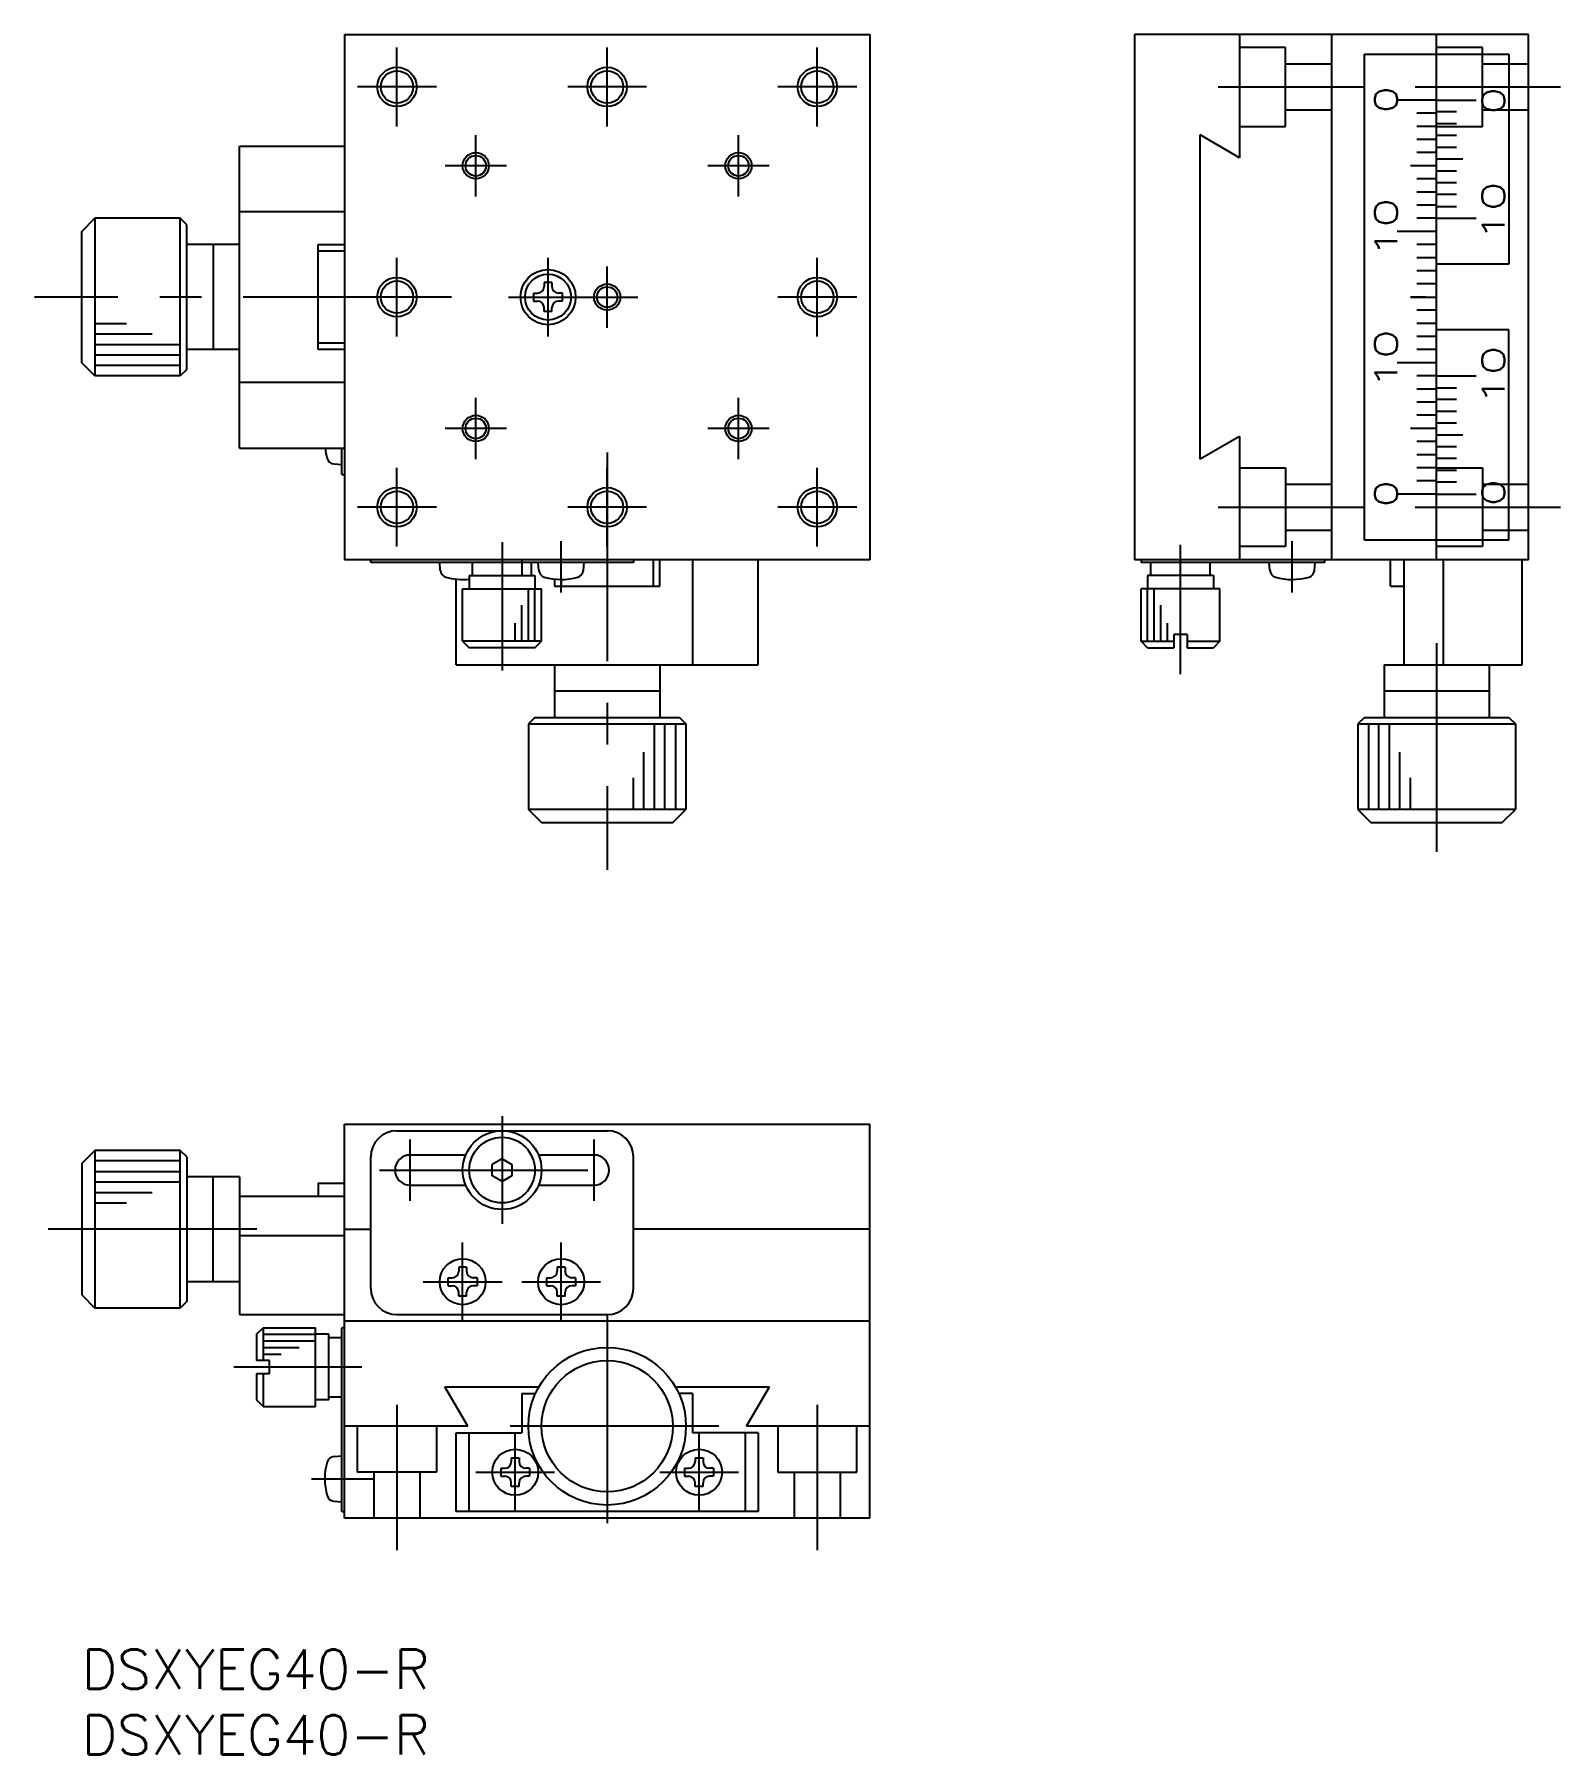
# Model space of a CAD drawing. Extents: x -4 to 113, y -8 to 123.
import ezdxf

# ---------------------------------------------------------------- set-up
doc = ezdxf.new("R2010")
doc.units = 0
doc.header["$LTSCALE"] = 0.5
doc.linetypes.add('CENTER', pattern=[50.8, 31.75, -6.35, 6.35, -6.35])
doc.linetypes.add('DASHED', pattern=[19.05, 12.7, -6.35])
for name, color, linetype in [('MSM_CENTER', 1, 'CENTER'), ('MSM_CONTINUOUS', 7, 'CONTINUOUS'), ('MSM_DASHED', 4, 'DASHED'), ('MSM_NARROW', 5, 'CONTINUOUS'), ('MSM_PART_NUMBER', 7, 'CONTINUOUS')]:
    doc.layers.add(name, color=color, linetype=linetype)
doc.styles.get("Standard").update_dxf_attribs({"font": 'txt.shx', "height": 3, "bigfont": 'bigfont.shx'})

# ---------------------------------------------------------------- blocks, each defined once
blk = doc.blocks.new('*U2')
at = {"layer": 'MSM_PART_NUMBER'}
blk.add_text('DSXYEG40-R', height=3, dxfattribs=at).set_placement((0, -3))
blk = doc.blocks.new('*U3')
at = {"layer": 'MSM_PART_NUMBER'}
blk.add_text('DSXYEG40-R', height=3, dxfattribs=at).set_placement((0, -8))

msp = doc.modelspace()

# ---------------------------------------------------------------- linework, layer by layer
at = {"layer": 'MSM_CENTER'}
for p, q in [((24, 115.97), (24, 121.97)), ((40, 115.97), (40, 121.97)), ((56, 115.97), (56, 121.97)), ((27, 118.97), (21, 118.97)), ((43, 118.97), (37, 118.97)), ((59, 118.97), (53, 118.97)), ((86.51, 118.97), (97.59, 118.97)), ((101.51, 118.97), (112.59, 118.97)), ((30, 110.63), (30, 115.31)), ((50, 110.63), (50, 115.31)), ((32.34, 112.97), (27.66, 112.97)), ((52.34, 112.97), (47.66, 112.97)), ((24, 99.97), (24, 105.97)), ((35.5, 99.97), (35.5, 105.97)), ((40, 100.63), (40, 105.31)), ((56, 99.97), (56, 105.97)), ((28.16, 102.97), (-3.6, 102.97)), ((32.5, 102.97), (42.34, 102.97)), ((59, 102.97), (53, 102.97)), ((30, 90.63), (30, 95.31)), ((50, 90.63), (50, 95.31)), ((32.34, 92.97), (27.66, 92.97)), ((52.34, 92.97), (47.66, 92.97)), ((40, 91.13), (40, 59.37)), ((24, 83.97), (24, 89.97)), ((40, 83.97), (40, 89.97)), ((56, 83.97), (56, 89.97)), ((27, 86.97), (21, 86.97)), ((43, 86.97), (37, 86.97)), ((59, 86.97), (53, 86.97)), ((86.51, 86.97), (97.59, 86.97)), ((101.51, 86.97), (112.59, 86.97)), ((32, 84.3), (32, 74.54)), ((36.5, 80.47), (36.5, 84.4)), ((83.65, 74.27), (83.65, 84.1)), ((92.16, 80.47), (92.16, 84.4)), ((103.15, 76.62), (103.15, 59.37)), ((32, 40.6), (32, 32.4)), ((25, 34.16), (25, 38.84)), ((39, 34.16), (39, 38.84)), ((22.66, 36.5), (41.34, 36.5)), ((13.33, 32), (-3.6, 32)), ((29, 25), (29, 31)), ((36.5, 25), (36.5, 31)), ((26, 28), (32, 28)), ((33.5, 28), (39.5, 28)), ((40, 25.5), (40, 8.5)), ((21.33, 21.5), (11.57, 21.5)), ((24, 18.63), (24, 7.56)), ((56, 18.63), (56, 7.56)), ((48.5, 17), (31.5, 17)), ((33, 10.5), (33, 16.5)), ((47, 10.5), (47, 16.5)), ((30, 13.5), (36, 13.5)), ((44, 13.5), (50, 13.5)), ((17.5, 12.99), (22.19, 12.99))]:
    msp.add_line(p, q, dxfattribs=at)
at = {"layer": 'MSM_CONTINUOUS'}
for p, q in [((20, 122.97), (20, 82.97)), ((20, 122.97), (60, 122.97)), ((60, 122.97), (60, 82.97)), ((80.15, 122.97), (80.15, 82.97)), ((110.15, 122.97), (80.15, 122.97)), ((88.15, 122.97), (88.15, 113.58)), ((95.15, 122.97), (95.15, 82.97)), ((103.15, 82.97), (103.15, 122.97)), ((110.15, 82.97), (110.15, 122.97)), ((97.65, 121.47), (108.65, 121.47)), ((97.65, 84.47), (97.65, 121.47)), ((108.65, 121.47), (108.65, 105.47)), ((103.15, 117.97), (100.15, 117.97)), ((103.15, 117.97), (106.15, 117.97)), ((103.15, 116.97), (101.65, 116.97)), ((104.65, 117.07), (103.15, 117.07)), ((88.15, 113.58), (85.15, 115.32)), ((85.15, 90.63), (85.15, 115.32)), ((103.15, 115.97), (101.65, 115.97)), ((104.65, 116.17), (103.15, 116.17)), ((104.65, 115.27), (103.15, 115.27)), ((12, 114.47), (20, 114.47)), ((12, 91.47), (12, 114.47)), ((103.15, 114.97), (101.65, 114.97)), ((103.15, 113.97), (101.65, 113.97)), ((104.65, 114.37), (103.15, 114.37)), ((103.15, 112.97), (101.15, 112.97)), ((105.15, 113.47), (103.15, 113.47)), ((103.15, 111.97), (101.65, 111.97)), ((104.65, 112.57), (103.15, 112.57)), ((104.65, 111.67), (103.15, 111.67)), ((103.15, 110.97), (101.65, 110.97)), ((104.65, 110.77), (103.15, 110.77)), ((0, 107.97), (1, 108.97)), ((1, 108.97), (1, 96.97)), ((7.5, 108.97), (1, 108.97)), ((7.5, 96.97), (7.5, 108.97)), ((8, 108.47), (7.5, 108.97)), ((20, 109.47), (12, 109.47)), ((103.15, 109.97), (101.65, 109.97)), ((103.15, 108.97), (101.65, 108.97)), ((103.15, 109.87), (104.65, 109.87)), ((103.15, 108.97), (106.15, 108.97)), ((0, 97.97), (0, 107.97)), ((8, 97.47), (8, 108.47)), ((103.15, 107.97), (100.15, 107.97)), ((12, 106.97), (8, 106.97)), ((10, 106.97), (10, 98.97)), ((18, 98.97), (18, 106.97)), ((18, 106.97), (20, 106.97)), ((20, 106.47), (18, 106.47)), ((103.15, 106.97), (101.65, 106.97)), ((103.15, 105.97), (101.65, 105.97)), ((103.15, 104.97), (101.65, 104.97)), ((108.65, 105.47), (103.15, 105.47)), ((35.2, 104.07), (35.2, 103.77)), ((35.8, 104.07), (35.2, 104.07)), ((35.8, 104.07), (35.8, 103.77)), ((103.15, 103.97), (101.65, 103.97)), ((34.4, 103.27), (34.7, 103.27)), ((34.4, 103.27), (34.4, 102.67)), ((34.4, 102.67), (34.7, 102.67)), ((35.2, 101.87), (35.2, 102.17)), ((35.8, 101.87), (35.8, 102.17)), ((36.6, 103.27), (36.3, 103.27)), ((36.6, 102.67), (36.3, 102.67)), ((36.6, 102.67), (36.6, 103.27)), ((102.33, 102.97), (101.15, 102.97)), ((101.15, 102.97), (103.15, 102.97)), ((35.8, 101.87), (35.2, 101.87)), ((101.89, 101.97), (101.65, 101.97)), ((101.89, 101.97), (101.65, 101.97)), ((103.15, 101.97), (101.65, 101.97)), ((103.15, 100.97), (101.65, 100.97)), ((103.15, 99.97), (101.65, 99.97)), ((108.65, 100.47), (103.15, 100.47)), ((108.65, 84.47), (108.65, 100.47)), ((12, 98.97), (8, 98.97)), ((20, 99.47), (18, 99.47)), ((20, 98.97), (18, 98.97)), ((103.15, 98.97), (101.65, 98.97)), ((1, 96.97), (0, 97.97)), ((7.5, 96.97), (1, 96.97)), ((8, 97.47), (7.5, 96.97)), ((103.15, 97.97), (100.15, 97.97)), ((103.15, 96.97), (101.65, 96.97)), ((103.15, 96.97), (106.15, 96.97)), ((20, 96.47), (12, 96.47)), ((103.15, 95.97), (101.65, 95.97)), ((103.15, 96.07), (104.65, 96.07)), ((103.15, 94.97), (101.65, 94.97)), ((104.65, 95.17), (103.15, 95.17)), ((103.15, 93.97), (101.65, 93.97)), ((104.65, 94.27), (103.15, 94.27)), ((104.65, 93.37), (103.15, 93.37)), ((88.15, 92.36), (85.15, 90.63)), ((88.15, 92.36), (88.15, 82.97)), ((103.15, 92.97), (101.15, 92.97)), ((103.15, 91.97), (101.65, 91.97)), ((103.15, 92.97), (101.97, 92.97)), ((105.15, 92.47), (103.15, 92.47)), ((12, 91.47), (20, 91.47)), ((19.8, 89.47), (19.8, 91.47)), ((103.15, 90.97), (101.65, 90.97)), ((104.65, 91.57), (103.15, 91.57)), ((104.65, 90.67), (103.15, 90.67)), ((19.19, 90.27), (19.8, 90.22)), ((19.8, 89.47), (20, 89.47)), ((103.15, 89.97), (101.65, 89.97)), ((104.65, 89.77), (103.15, 89.77)), ((103.15, 87.97), (100.15, 87.97)), ((103.15, 88.97), (101.65, 88.97)), ((104.65, 88.87), (103.15, 88.87)), ((103.15, 87.97), (106.15, 87.97)), ((108.65, 84.47), (97.65, 84.47)), ((60, 82.97), (20, 82.97)), ((22, 82.77), (22, 82.97)), ((42, 82.77), (22, 82.77)), ((27.3, 82.16), (27.25, 82.77)), ((29.75, 81.77), (29.75, 82.77)), ((33.5, 82.97), (33.5, 81.77)), ((34.25, 81.77), (34.25, 82.77)), ((34.8, 82.16), (34.75, 82.77)), ((38.2, 82.18), (38.25, 82.77)), ((42, 82.97), (42, 82.77)), ((43.5, 82.97), (43.5, 80.97)), ((44, 80.97), (44, 82.97)), ((46.5, 82.97), (46.5, 74.97)), ((51.5, 74.97), (51.5, 82.97)), ((110.15, 82.97), (80.15, 82.97)), ((80.65, 82.97), (80.65, 82.77)), ((94.65, 82.77), (80.65, 82.77)), ((81.4, 81.77), (81.4, 82.77)), ((85.9, 81.77), (85.9, 82.77)), ((90.45, 82.18), (90.4, 82.77)), ((93.85, 82.16), (93.9, 82.77)), ((94.65, 82.77), (94.65, 82.97)), ((99.65, 80.97), (99.65, 82.97)), ((100.65, 82.97), (100.65, 74.97)), ((103.65, 82.97), (103.65, 74.97)), ((109.65, 74.97), (109.65, 82.97)), ((28.5, 74.97), (28.5, 81.5)), ((29.5, 81.77), (34.5, 81.77)), ((29.5, 81.77), (29.5, 80.77)), ((34.5, 81.77), (34.5, 80.77)), ((36, 81.5), (36, 80.97)), ((36.5, 81.47), (36.5, 80.97)), ((86.15, 81.77), (81.15, 81.77)), ((81.15, 81.77), (81.15, 80.77)), ((86.15, 81.77), (86.15, 80.77)), ((29, 80.77), (35, 80.77)), ((29, 76.77), (29, 80.77)), ((35, 76.77), (35, 80.77)), ((36, 80.97), (44, 80.97)), ((86.65, 80.77), (80.65, 80.77)), ((80.65, 76.77), (80.65, 80.77)), ((86.65, 76.77), (86.65, 80.77)), ((99.65, 80.97), (100.65, 80.97)), ((35, 76.77), (29, 76.77)), ((29, 76.77), (29.5, 76.27)), ((34.5, 76.27), (29.5, 76.27)), ((34.5, 76.27), (35, 76.77)), ((80.65, 76.77), (83.15, 76.77)), ((81.15, 76.27), (80.65, 76.77)), ((81.15, 76.27), (83.15, 76.27)), ((83.15, 77.27), (83.15, 76.27)), ((84.15, 77.27), (83.15, 77.27)), ((84.15, 77.27), (84.15, 76.27)), ((84.15, 76.77), (86.65, 76.77)), ((84.15, 76.27), (86.15, 76.27)), ((86.65, 76.77), (86.15, 76.27)), ((28.5, 74.97), (51.5, 74.97)), ((36, 74.97), (36, 70.97)), ((44, 74.97), (44, 70.97)), ((99.15, 74.97), (109.65, 74.97)), ((99.15, 74.97), (99.15, 70.97)), ((107.15, 74.97), (107.15, 70.97)), ((44, 72.97), (36, 72.97)), ((107.15, 72.97), (99.15, 72.97)), ((34.5, 70.97), (34, 70.47)), ((34.5, 70.97), (45.5, 70.97)), ((45.5, 70.97), (46, 70.47)), ((97.65, 70.97), (97.15, 70.47)), ((97.65, 70.97), (108.65, 70.97)), ((108.65, 70.97), (109.15, 70.47)), ((34, 70.47), (34, 63.97)), ((34, 70.47), (46, 70.47)), ((46, 70.47), (46, 63.97)), ((97.15, 70.47), (97.15, 63.97)), ((97.15, 70.47), (109.15, 70.47)), ((109.15, 70.47), (109.15, 63.97)), ((46, 63.97), (34, 63.97)), ((34, 63.97), (35, 62.97)), ((35, 62.97), (45, 62.97)), ((45, 62.97), (46, 63.97)), ((109.15, 63.97), (97.15, 63.97)), ((97.15, 63.97), (98.15, 62.97)), ((98.15, 62.97), (108.15, 62.97)), ((108.15, 62.97), (109.15, 63.97)), ((20, 10), (20, 40)), ((20, 40), (60, 40)), ((24, 39.5), (40, 39.5)), ((60, 10), (60, 40)), ((1, 38), (0, 37)), ((1, 38), (1, 26)), ((7.5, 38), (1, 38)), ((7.5, 26), (7.5, 38)), ((8, 37.5), (7.5, 38)), ((0, 37), (0, 27)), ((8, 37.5), (8, 26.5)), ((22, 27.5), (22, 37.5)), ((29.23, 37.65), (25, 37.65)), ((32, 37.37), (31.25, 36.93)), ((31.25, 36.07), (31.25, 36.93)), ((32, 37.37), (32.75, 36.93)), ((32.75, 36.93), (32.75, 36.07)), ((39, 37.65), (34.77, 37.65)), ((42, 27.5), (42, 37.5)), ((12, 36), (8, 36)), ((10, 28), (10, 36)), ((12, 36), (12, 25.5)), ((18, 35.5), (18, 34.5)), ((18, 35.5), (20, 35.5)), ((32, 35.63), (31.25, 36.07)), ((32.75, 36.07), (32, 35.63)), ((20, 34.5), (12, 34.5)), ((25, 35.35), (29.23, 35.35)), ((34.77, 35.35), (39, 35.35)), ((20, 31.5), (12, 31.5)), ((20, 32), (22, 32)), ((60, 32), (42, 32)), ((28.7, 29.1), (28.7, 28.8)), ((29.3, 29.1), (28.7, 29.1)), ((29.3, 29.1), (29.3, 28.8)), ((36.2, 29.1), (36.2, 28.8)), ((36.8, 29.1), (36.2, 29.1)), ((36.8, 29.1), (36.8, 28.8)), ((12, 28), (8, 28)), ((27.9, 28.3), (28.2, 28.3)), ((27.9, 27.7), (27.9, 28.3)), ((27.9, 27.7), (28.2, 27.7)), ((30.1, 28.3), (29.8, 28.3)), ((30.1, 27.7), (29.8, 27.7)), ((30.1, 28.3), (30.1, 27.7)), ((35.4, 28.3), (35.7, 28.3)), ((35.4, 27.7), (35.4, 28.3)), ((35.4, 27.7), (35.7, 27.7)), ((37.6, 28.3), (37.3, 28.3)), ((37.6, 27.7), (37.3, 27.7)), ((37.6, 28.3), (37.6, 27.7)), ((0, 27), (1, 26)), ((8, 26.5), (7.5, 26)), ((28.7, 26.9), (28.7, 27.2)), ((29.3, 26.9), (28.7, 26.9)), ((29.3, 26.9), (29.3, 27.2)), ((36.2, 26.9), (36.2, 27.2)), ((36.8, 26.9), (36.2, 26.9)), ((36.8, 26.9), (36.8, 27.2)), ((7.5, 26), (1, 26)), ((12, 25.5), (20, 25.5)), ((60, 25), (20, 25)), ((24, 25.5), (40, 25.5)), ((13.3, 24), (13.8, 24.5)), ((13.3, 24), (13.3, 22)), ((13.8, 24.5), (13.8, 22)), ((13.8, 24.5), (17.8, 24.5)), ((17.8, 18.5), (17.8, 24.5)), ((18.8, 24), (17.8, 24)), ((18.8, 19), (18.8, 24)), ((18.8, 23.75), (19.8, 23.75)), ((19.8, 10.5), (19.8, 24.5)), ((20, 24.5), (19.8, 24.5)), ((14.3, 22), (13.3, 22)), ((13.3, 21), (13.3, 19)), ((14.3, 21), (13.3, 21)), ((13.8, 21), (13.8, 18.5)), ((14.3, 21), (14.3, 22)), ((27.65, 20), (34.8, 20)), ((29.39, 17), (27.65, 20)), ((45.2, 20), (52.35, 20)), ((50.61, 17), (52.35, 20)), ((13.8, 18.5), (13.3, 19)), ((13.8, 18.5), (17.8, 18.5)), ((18.8, 19), (17.8, 19)), ((18.8, 19.25), (19.8, 19.25)), ((33.5, 19.5), (33.5, 16.5)), ((33.5, 19.5), (34.55, 19.5)), ((46.5, 19.5), (45.45, 19.5)), ((46.5, 19.5), (46.5, 16.5)), ((29.39, 17), (20, 17)), ((28.5, 10.5), (28.5, 16.5)), ((28.5, 16.5), (33.5, 16.5)), ((29.5, 10.5), (29.5, 16.5)), ((51.5, 16.5), (46.5, 16.5)), ((50.5, 16.5), (50.5, 10.5)), ((60, 17), (50.61, 17)), ((51.5, 16.5), (51.5, 10.5)), ((19.21, 14.7), (19.8, 14.75)), ((32.7, 14.6), (33.3, 14.6)), ((32.7, 14.6), (32.7, 14.3)), ((33.3, 14.6), (33.3, 14.3)), ((46.7, 14.6), (47.3, 14.6)), ((46.7, 14.6), (46.7, 14.3)), ((47.3, 14.6), (47.3, 14.3)), ((31.9, 13.8), (31.9, 13.2)), ((31.9, 13.8), (32.2, 13.8)), ((31.9, 13.2), (32.2, 13.2)), ((34.1, 13.8), (33.8, 13.8)), ((34.1, 13.2), (33.8, 13.2)), ((34.1, 13.8), (34.1, 13.2)), ((45.9, 13.8), (45.9, 13.2)), ((45.9, 13.8), (46.2, 13.8)), ((45.9, 13.2), (46.2, 13.2)), ((48.1, 13.8), (47.8, 13.8)), ((48.1, 13.2), (47.8, 13.2)), ((48.1, 13.8), (48.1, 13.2)), ((32.7, 12.4), (32.7, 12.7)), ((33.3, 12.4), (32.7, 12.4)), ((33.3, 12.4), (33.3, 12.7)), ((46.7, 12.4), (46.7, 12.7)), ((47.3, 12.4), (46.7, 12.4)), ((47.3, 12.4), (47.3, 12.7)), ((19.19, 11.3), (19.8, 11.25)), ((19.8, 10.5), (20, 10.5)), ((51.5, 10.5), (28.5, 10.5)), ((60, 10), (20, 10))]:
    msp.add_line(p, q, dxfattribs=at)
for centre, radius in [((24, 118.97), 1.23), ((40, 118.97), 1.23), ((56, 118.97), 1.23), ((30, 112.97), 0.783), ((50, 112.97), 0.783), ((35.5, 102.97), 2.1), ((24, 102.97), 1.23), ((35.5, 102.97), 1.75), ((40, 102.97), 0.783), ((56, 102.97), 1.23), ((30, 92.97), 0.783), ((50, 92.97), 0.783), ((24, 86.97), 1.23), ((40, 86.97), 1.23), ((56, 86.97), 1.23), ((32, 36.5), 3), ((32, 36.5), 2.5), ((29, 28), 1.75), ((36.5, 28), 1.75), ((40, 17), 6), ((40, 17), 5), ((33, 13.5), 1.75), ((47, 13.5), 1.75)]:
    msp.add_circle(centre, radius, dxfattribs=at)
for centre, radius, start, end in [((34.7, 103.77), 0.5, 270, 0), ((36.3, 103.77), 0.5, 180, 270), ((34.7, 102.17), 0.5, 0, 90), ((36.3, 102.17), 0.5, 90, 180), ((23, 91.97), 4.5, 186.3793, 196.5873), ((19.24, 90.85), 0.58, 196.5873, 265), ((27.88, 82.21), 0.58, 185, 253.4127), ((29, 85.97), 4.5, 253.4127, 276.3794), ((35.38, 82.21), 0.58, 185, 253.4127), ((36.5, 85.97), 4.5, 253.4127, 286.3877), ((37.6, 82.23), 0.6, 286.3877, 355), ((91.05, 82.23), 0.6, 185, 253.6123), ((92.15, 85.97), 4.5, 253.6123, 286.5873), ((93.27, 82.21), 0.58, 286.5873, 355), ((24, 37.5), 2, 90, 180), ((40, 37.5), 2, 0, 90), ((25, 36.5), 1.15, 90, 270), ((39, 36.5), 1.15, 270, 90), ((28.2, 28.8), 0.5, 270, 0), ((28.2, 27.2), 0.5, 0, 90), ((29.8, 28.8), 0.5, 180, 270), ((29.8, 27.2), 0.5, 90, 180), ((35.7, 28.8), 0.5, 270, 0), ((35.7, 27.2), 0.5, 0, 90), ((37.3, 28.8), 0.5, 180, 270), ((37.3, 27.2), 0.5, 90, 180), ((24, 27.5), 2, 180, 270), ((40, 27.5), 2, 270, 0), ((19.26, 14.1), 0.6, 95, 163.6123), ((23, 13), 4.5, 163.6123, 196.5873), ((32.2, 14.3), 0.5, 270, 0), ((32.2, 12.7), 0.5, 0, 90), ((33.8, 14.3), 0.5, 180, 270), ((33.8, 12.7), 0.5, 90, 180), ((46.2, 14.3), 0.5, 270, 0), ((46.2, 12.7), 0.5, 0, 90), ((47.8, 14.3), 0.5, 180, 270), ((47.8, 12.7), 0.5, 90, 180), ((19.24, 11.88), 0.58, 196.5873, 265)]:
    msp.add_arc(centre, radius, start, end, dxfattribs=at)
at = {"layer": 'MSM_DASHED'}
for p, q in [((91.65, 121.97), (88.15, 121.97)), ((91.65, 115.97), (91.65, 121.97)), ((106.65, 121.97), (103.15, 121.97)), ((106.65, 115.97), (106.65, 121.97)), ((91.65, 120.72), (95.15, 120.72)), ((106.65, 120.72), (110.15, 120.72)), ((91.65, 117.22), (95.15, 117.22)), ((106.65, 117.22), (110.15, 117.22)), ((88.15, 115.97), (91.65, 115.97)), ((103.15, 115.97), (106.65, 115.97)), ((88.15, 89.97), (91.65, 89.97)), ((91.65, 89.97), (91.65, 83.97)), ((103.15, 89.97), (106.65, 89.97)), ((106.65, 89.97), (106.65, 83.97)), ((91.65, 88.72), (95.15, 88.72)), ((106.65, 88.72), (110.15, 88.72)), ((91.65, 85.22), (95.15, 85.22)), ((106.65, 85.22), (110.15, 85.22)), ((91.65, 83.97), (88.15, 83.97)), ((106.65, 83.97), (103.15, 83.97)), ((21, 13.5), (21, 17)), ((27, 17), (27, 13.5)), ((53, 17), (53, 13.5)), ((59, 13.5), (59, 17)), ((27, 13.5), (21, 13.5)), ((22.25, 13.5), (22.25, 10)), ((25.75, 13.5), (25.75, 10)), ((53, 13.5), (59, 13.5)), ((54.25, 13.5), (54.25, 10)), ((57.75, 13.5), (57.75, 10))]:
    msp.add_line(p, q, dxfattribs=at)
at = {"layer": 'MSM_NARROW'}
for p, q in [((1, 100.97), (3.4, 100.97)), ((1, 100.17), (5.35, 100.17)), ((1, 99.37), (7.5, 99.37)), ((1, 98.57), (7.5, 98.57)), ((7.5, 97.77), (1, 97.77)), ((34, 76.77), (34, 80.77)), ((34.5, 76.77), (34.5, 80.77)), ((81.15, 76.77), (81.15, 80.77)), ((81.65, 76.77), (81.65, 80.77)), ((33.5, 76.77), (33.5, 79.52)), ((82.15, 76.77), (82.15, 79.52)), ((33, 76.77), (33, 78.15)), ((82.65, 76.77), (82.65, 78.15)), ((43.6, 63.97), (43.6, 70.47)), ((44.4, 63.97), (44.4, 70.47)), ((45.2, 70.47), (45.2, 63.97)), ((97.95, 70.47), (97.95, 63.97)), ((98.75, 63.97), (98.75, 70.47)), ((99.55, 63.97), (99.55, 70.47)), ((42.8, 63.97), (42.8, 68.32)), ((100.35, 63.97), (100.35, 68.32)), ((42, 63.97), (42, 66.37)), ((101.15, 63.97), (101.15, 66.37)), ((7.5, 37.2), (1, 37.2)), ((1, 36.4), (7.5, 36.4)), ((1, 35.6), (7.5, 35.6)), ((1, 34.8), (5.35, 34.8)), ((1, 34), (3.4, 34)), ((13.8, 24), (17.8, 24)), ((13.8, 23.5), (17.8, 23.5)), ((13.8, 23), (16.55, 23)), ((13.8, 22.5), (15.18, 22.5))]:
    msp.add_line(p, q, dxfattribs=at)
for centre, radius in [((24, 118.97), 1.5), ((40, 118.97), 1.5), ((56, 118.97), 1.5), ((30, 112.97), 1), ((50, 112.97), 1), ((24, 102.97), 1.5), ((40, 102.97), 1), ((56, 102.97), 1.5), ((30, 92.97), 1), ((50, 92.97), 1), ((24, 86.97), 1.5), ((40, 86.97), 1.5), ((56, 86.97), 1.5)]:
    msp.add_circle(centre, radius, dxfattribs=at)

# ---------------------------------------------------------------- block references
at = {"layer": 'MSM_CONTINUOUS'}
for name in ['*U2', '*U3']:
    msp.add_blockref(name, (0, 0), dxfattribs=at)

# ---------------------------------------------------------------- texts
for s, width, p in [('0', 1.411765, (100.15, 116.97)), ('0', 1.411765, (108.32, 116.89)), ('10', 1.568627, (108.32, 107.22)), ('10', 1.568627, (100.15, 105.97)), ('10', 1.568627, (100.15, 95.97)), ('10', 1.568627, (108.32, 94.72)), ('0', 1.411765, (100.15, 86.97)), ('0', 1.411765, (108.32, 87.06))]:
    msp.add_text(s, height=1.7, rotation=90, dxfattribs=dict(at, width=width)).set_placement(p)

doc.saveas('drawing.dxf')
